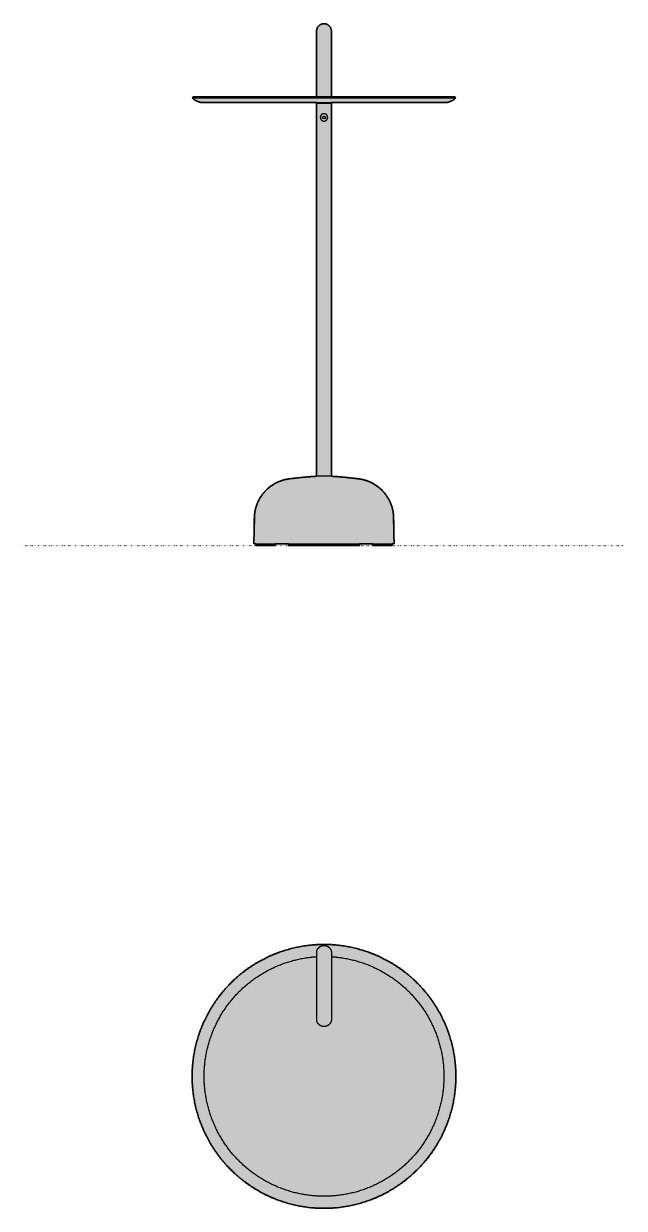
# Model space of a CAD drawing. Header units: millimetres. Extents: x 0 to 1796, y -898 to 707.
# Drawn here: x 0 to 814, y -898 to 707 of the extents above; entities that cross this region are included whole.
import ezdxf

# ---------------------------------------------------------------- set-up
doc = ezdxf.new("R2010")
doc.units = ezdxf.units.MM
doc.linetypes.add('Dots', pattern=[1, 0, -1])
doc.layers.add('Blocks', color=7, linetype='Continuous')
doc.layers.add('Blocks$Fill', color=7, linetype='Continuous', true_color=0xffffff)
for name, color, linetype, lineweight, true_color in [('Blocks$Inner', 7, 'Continuous', 25, 0x007f00), ('Blocks$Outline', 7, 'Continuous', 35, 0xff3f3f), ('Groud', 7, 'Dots', 25, 0x243775)]:
    doc.layers.add(name, color=color, linetype=linetype, lineweight=lineweight, true_color=true_color)

# ---------------------------------------------------------------- blocks, each defined once
blk = doc.blocks.new('Bowler Side Table Top')
at = {"layer": 'Blocks$Fill'}
blk.add_hatch(color=256, dxfattribs=at).paths.add_polyline_path([(282.1, 191), (286, 190.9), (289.9, 190.8), (293.8, 190.6), (297.6, 190.3), (301.5, 189.9), (305.4, 189.4), (309.2, 188.9), (313.1, 188.2), (316.9, 187.5), (320.8, 186.7), (324.6, 185.8), (328.3, 184.9), (332.1, 183.8), (335.8, 182.7), (339.5, 181.5), (343.2, 180.2), (346.9, 178.8), (350.5, 177.3), (354.1, 175.8), (357.6, 174.2), (361.1, 172.5), (364.6, 170.8), (368, 168.9), (371.4, 167), (374.8, 165), (378.1, 162.9), (381.4, 160.8), (384.6, 158.6), (387.8, 156.4), (390.9, 154), (394, 151.6), (397, 149.1), (399.9, 146.6), (402.8, 144), (405.7, 141.3), (408.5, 138.6), (411.2, 135.8), (413.9, 133), (416.5, 130.1), (419, 127.1), (421.5, 124.1), (423.9, 121), (426.2, 117.9), (428.5, 114.7), (430.7, 111.5), (432.8, 108.2), (434.9, 104.9), (436.9, 101.6), (438.8, 98.2), (440.6, 94.7), (442.4, 91.2), (444.1, 87.7), (445.7, 84.2), (447.2, 80.6), (448.7, 77), (450, 73.3), (451.3, 69.6), (452.6, 65.9), (453.7, 62.2), (454.7, 58.4), (455.7, 54.7), (456.6, 50.9), (457.4, 47.1), (458.1, 43.2), (458.8, 39.4), (459.3, 35.5), (459.8, 31.6), (460.2, 27.8), (460.5, 23.9), (460.7, 20), (460.8, 16.1), (460.8, 12.2), (460.8, 8.3), (460.7, 4.4), (460.5, 0.5), (460.2, -3.4), (459.8, -7.3), (459.3, -11.2), (458.8, -15), (458.1, -18.9), (457.4, -22.7), (456.6, -26.5), (455.7, -30.3), (454.7, -34.1), (453.7, -37.8), (452.6, -41.6), (451.3, -45.3), (450, -49), (448.7, -52.6), (447.2, -56.2), (445.7, -59.8), (444.1, -63.4), (442.4, -66.9), (440.6, -70.4), (438.8, -73.8), (436.9, -77.2), (434.9, -80.6), (432.8, -83.9), (430.7, -87.1), (428.5, -90.4), (426.2, -93.5), (423.9, -96.6), (421.5, -99.7), (419, -102.7), (416.5, -105.7), (413.9, -108.6), (411.2, -111.5), (408.5, -114.2), (405.7, -117), (402.8, -119.6), (399.9, -122.2), (397, -124.8), (394, -127.3), (390.9, -129.7), (387.8, -132), (384.6, -134.3), (381.4, -136.5), (378.1, -138.6), (374.8, -140.7), (371.4, -142.6), (368, -144.6), (364.6, -146.4), (361.1, -148.2), (357.6, -149.8), (354.1, -151.5), (350.5, -153), (346.9, -154.4), (343.2, -155.8), (339.5, -157.1), (335.8, -158.3), (332.1, -159.5), (328.3, -160.5), (324.6, -161.5), (320.8, -162.4), (316.9, -163.2), (313.1, -163.9), (309.2, -164.5), (305.4, -165.1), (301.5, -165.5), (297.6, -165.9), (293.8, -166.2), (289.9, -166.4), (286, -166.6), (282.1, -166.6), (278.1, -166.6), (274.2, -166.4), (270.4, -166.2), (266.5, -165.9), (262.6, -165.5), (258.7, -165.1), (254.9, -164.5), (251, -163.9), (247.2, -163.2), (243.4, -162.4), (239.6, -161.5), (235.8, -160.5), (232, -159.5), (228.3, -158.3), (224.6, -157.1), (220.9, -155.8), (217.3, -154.4), (213.6, -153), (210, -151.5), (206.5, -149.8), (203, -148.2), (199.5, -146.4), (196.1, -144.6), (192.7, -142.6), (189.3, -140.7), (186, -138.6), (182.7, -136.5), (179.5, -134.3), (176.3, -132), (173.2, -129.7), (170.2, -127.3), (167.1, -124.8), (164.2, -122.2), (161.3, -119.6), (158.4, -117), (155.6, -114.2), (152.9, -111.5), (150.2, -108.6), (147.6, -105.7), (145.1, -102.7), (142.6, -99.7), (140.2, -96.6), (137.9, -93.5), (135.6, -90.4), (133.4, -87.1), (131.3, -83.9), (129.2, -80.6), (127.2, -77.2), (125.3, -73.8), (123.5, -70.4), (121.7, -66.9), (120, -63.4), (118.4, -59.8), (116.9, -56.2), (115.4, -52.6), (114.1, -49), (112.8, -45.3), (111.6, -41.6), (110.4, -37.8), (109.4, -34.1), (108.4, -30.3), (107.5, -26.5), (106.7, -22.7), (106, -18.9), (105.4, -15), (104.8, -11.2), (104.3, -7.3), (104, -3.4), (103.7, 0.5), (103.4, 4.4), (103.3, 8.3), (103.3, 12.2), (103.3, 16.1), (103.4, 20), (103.7, 23.9), (104, 27.8), (104.3, 31.6), (104.8, 35.5), (105.4, 39.4), (106, 43.2), (106.7, 47.1), (107.5, 50.9), (108.4, 54.7), (109.4, 58.4), (110.4, 62.2), (111.6, 65.9), (112.8, 69.6), (114.1, 73.3), (115.4, 77), (116.9, 80.6), (118.4, 84.2), (120, 87.7), (121.7, 91.2), (123.5, 94.7), (125.3, 98.2), (127.2, 101.6), (129.2, 104.9), (131.3, 108.2), (133.4, 111.5), (135.6, 114.7), (137.9, 117.9), (140.2, 121), (142.6, 124.1), (145.1, 127.1), (147.6, 130.1), (150.2, 133), (152.9, 135.8), (155.6, 138.6), (158.4, 141.3), (161.3, 144), (164.2, 146.6), (167.1, 149.1), (170.2, 151.6), (173.2, 154), (176.3, 156.4), (179.5, 158.6), (182.7, 160.8), (186, 162.9), (189.3, 165), (192.7, 167), (196.1, 168.9), (199.5, 170.8), (203, 172.5), (206.5, 174.2), (210, 175.8), (213.6, 177.3), (217.3, 178.8), (220.9, 180.2), (224.6, 181.5), (228.3, 182.7), (232, 183.8), (235.8, 184.9), (239.6, 185.8), (243.4, 186.7), (247.2, 187.5), (251, 188.2), (254.9, 188.9), (258.7, 189.4), (262.6, 189.9), (266.5, 190.3), (270.4, 190.6), (274.2, 190.8), (278.1, 190.9)], flags=0)
at = {"layer": 'Blocks$Inner'}
for points in [[(272.1, 89.7), (272.1, 102.9), (272.1, 134.7), (272.1, 166.5), (272.1, 176.5), (272.1, 179.7)], [(292.1, 179.7), (292.1, 179.7), (292.1, 166.5), (292.1, 134.7), (292.1, 89.7)]]:
    blk.add_lwpolyline(points, dxfattribs=at)
for points in [[(282.1, -166.6), (266.4, -166.6), (235.6, -161.2), (206.2, -150.5), (179.1, -134.8), (155.1, -114.7), (135.1, -90.8), (119.4, -63.7), (108.7, -34.3), (103.3, -3.5), (103.3, 27.8), (108.7, 58.6), (119.4, 88), (135.1, 115.1), (155.1, 139.1), (179.1, 159.2), (206.2, 174.8), (235.6, 185.5), (266.4, 191), (282.1, 191)], [(272.1, 179.7), (272.1, 180.6), (272.4, 182.3), (273, 183.9), (273.8, 185.4), (275, 186.8), (276.3, 187.9), (277.8, 188.8), (279.5, 189.4), (281.2, 189.7), (282.9, 189.7), (284.7, 189.4), (286.3, 188.8), (287.8, 187.9), (289.2, 186.8), (290.3, 185.4), (291.2, 183.9), (291.8, 182.3), (292.1, 180.6), (292.1, 179.7)], [(282.1, 191), (297.7, 191), (328.5, 185.5), (357.9, 174.8), (385, 159.2), (409, 139.1), (429.1, 115.1), (444.7, 88), (455.4, 58.6), (460.8, 27.8), (460.8, -3.5), (455.4, -34.3), (444.7, -63.7), (429.1, -90.8), (409, -114.7), (385, -134.8), (357.9, -150.5), (328.5, -161.2), (297.7, -166.6), (282.1, -166.6)], [(282.1, -150.3), (268.1, -150.3), (240.7, -145.6), (214.4, -136.2), (190.1, -122.5), (168.5, -104.9), (150.2, -83.9), (135.8, -60), (125.7, -34.1), (120.1, -6.8), (119.2, 21.1), (123.1, 48.7), (131.7, 75.2), (144.6, 99.9), (161.5, 122.1), (182, 141), (205.4, 156.1), (231, 167.1), (258.1, 173.5), (272.1, 174.4)], [(292.1, 174.4), (306, 173.5), (333.1, 167.1), (358.7, 156.1), (382.1, 141), (402.6, 122.1), (419.5, 99.9), (432.5, 75.2), (441, 48.7), (444.9, 21.1), (444, -6.8), (438.4, -34.1), (428.3, -60), (413.9, -83.9), (395.6, -104.9), (374, -122.5), (349.7, -136.2), (323.5, -145.6), (296, -150.3), (282.1, -150.3)], [(292.1, 89.7), (292.1, 88.8), (291.8, 87.1), (291.2, 85.4), (290.3, 83.9), (289.2, 82.6), (287.8, 81.5), (286.3, 80.6), (284.7, 80), (282.9, 79.7), (281.2, 79.7), (279.5, 80), (277.8, 80.6), (276.3, 81.5), (275, 82.6), (273.8, 83.9), (273, 85.4), (272.4, 87.1), (272.1, 88.8), (272.1, 89.7)]]:
    blk.add_open_spline(points, degree=2, dxfattribs=at)
at = {"layer": 'Blocks$Outline'}
for points in [[(282.1, -166.6), (266.4, -166.6), (235.6, -161.2), (206.2, -150.5), (179.1, -134.8), (155.1, -114.7), (135.1, -90.8), (119.4, -63.7), (108.7, -34.3), (103.3, -3.5), (103.3, 27.8), (108.7, 58.6), (119.4, 88), (135.1, 115.1), (155.1, 139.1), (179.1, 159.2), (206.2, 174.8), (235.6, 185.5), (266.4, 191), (282.1, 191)], [(282.1, 191), (297.7, 191), (328.5, 185.5), (357.9, 174.8), (385, 159.2), (409, 139.1), (429.1, 115.1), (444.7, 88), (455.4, 58.6), (460.8, 27.8), (460.8, -3.5), (455.4, -34.3), (444.7, -63.7), (429.1, -90.8), (409, -114.7), (385, -134.8), (357.9, -150.5), (328.5, -161.2), (297.7, -166.6), (282.1, -166.6)]]:
    blk.add_open_spline(points, degree=2, dxfattribs=at)
blk = doc.blocks.new('Bowler Side Table Front')
at = {"layer": 'Blocks$Fill'}
blk.add_hatch(color=256, dxfattribs=at).paths.add_polyline_path([(499, 2), (499, 0), (485.5, 0), (472.7, 0), (472.7, 2), (455.1, 2), (455.1, 0), (407, 0), (359, 0), (359, 2), (341.4, 2), (341.4, 0), (328.6, 0), (315, 0), (315, 2), (313, 2), (313, 2), (313, 2), (313, 2), (312.9, 2), (312.9, 2), (312.9, 2), (312.9, 2), (312.8, 2), (312.8, 2), (312.8, 2), (312.8, 2), (312.7, 2), (312.7, 2.1), (312.7, 2.1), (312.7, 2.1), (312.7, 2.1), (312.6, 2.1), (312.6, 2.1), (312.6, 2.1), (312.6, 2.1), (312.5, 2.1), (312.5, 2.1), (312.5, 2.2), (312.5, 2.2), (312.5, 2.2), (312.4, 2.2), (312.4, 2.2), (312.4, 2.2), (312.4, 2.2), (312.4, 2.3), (312.3, 2.3), (312.3, 2.3), (312.3, 2.3), (312.3, 2.3), (312.3, 2.4), (312.3, 2.4), (312.2, 2.4), (312.2, 2.4), (312.2, 2.4), (312.2, 2.5), (312.2, 2.5), (312.2, 2.5), (312.2, 2.5), (312.2, 2.5), (312.1, 2.6), (312.1, 2.6), (312.1, 2.6), (312.1, 2.6), (312.1, 2.7), (312.1, 2.7), (312.1, 2.7), (312.1, 2.7), (312.1, 2.7), (312.1, 2.8), (312.1, 2.8), (312.1, 2.8), (312.1, 2.8), (312, 2.9), (312, 2.9), (312, 2.9), (312, 2.9), (312, 3), (312, 3), (312, 3), (312.6, 37.5), (312.7, 38.5), (312.7, 39.6), (312.8, 40.6), (312.9, 41.7), (313, 42.8), (313.1, 43.8), (313.3, 44.9), (313.5, 45.9), (313.6, 46.9), (313.9, 48), (314.1, 49), (314.4, 50), (314.6, 51.1), (314.9, 52.1), (315.2, 53.1), (315.6, 54.1), (315.9, 55.1), (316.3, 56.1), (316.7, 57.1), (317.1, 58), (317.5, 59), (318, 60), (318.5, 60.9), (318.9, 61.9), (319.4, 62.8), (320, 63.7), (320.5, 64.6), (321.1, 65.5), (321.6, 66.4), (322.2, 67.3), (322.9, 68.1), (323.5, 69), (324.1, 69.8), (324.8, 70.7), (325.5, 71.5), (326.2, 72.3), (326.9, 73.1), (327.6, 73.8), (328.3, 74.6), (329.1, 75.3), (329.9, 76.1), (330.6, 76.8), (331.4, 77.5), (332.2, 78.2), (333.1, 78.8), (333.9, 79.5), (334.7, 80.1), (335.6, 80.7), (336.5, 81.3), (337.4, 81.9), (338.3, 82.5), (339.2, 83), (340.1, 83.6), (341, 84.1), (341.9, 84.6), (342.9, 85), (343.8, 85.5), (344.8, 85.9), (345.8, 86.3), (346.8, 86.7), (347.8, 87.1), (348.8, 87.5), (349.8, 87.8), (350.8, 88.2), (351.8, 88.5), (352.8, 88.7), (353.8, 89), (354.9, 89.2), (355.9, 89.5), (356.9, 89.7), (358, 89.8), (359.1, 90), (369.6, 91.3), (382.1, 92.6), (395.1, 93.6), (397, 93.7), (397, 600), (242.5, 600), (242, 600.1), (241.4, 600.1), (240.9, 600.2), (240.3, 600.2), (239.8, 600.3), (239.2, 600.5), (238.6, 600.6), (238.1, 600.7), (237.5, 600.9), (236.9, 601.1), (236.4, 601.3), (235.8, 601.5), (235.3, 601.8), (234.7, 602), (234.2, 602.3), (233.7, 602.6), (233.2, 602.8), (232.7, 603.1), (232.2, 603.5), (231.7, 603.8), (231.2, 604.1), (230.8, 604.4), (229.9, 605.1), (228.2, 606.5), (229.5, 608), (397, 608), (397, 697), (397, 697.2), (397, 697.4), (397, 697.7), (397.1, 697.9), (397.1, 698.1), (397.1, 698.3), (397.1, 698.5), (397.2, 698.7), (397.2, 699), (397.3, 699.2), (397.3, 699.4), (397.4, 699.6), (397.4, 699.8), (397.5, 700), (397.6, 700.2), (397.6, 700.4), (397.7, 700.6), (397.8, 700.8), (397.9, 701), (398, 701.2), (398.1, 701.4), (398.2, 701.6), (398.3, 701.8), (398.4, 702), (398.5, 702.2), (398.6, 702.4), (398.7, 702.6), (398.8, 702.7), (399, 702.9), (399.1, 703.1), (399.2, 703.3), (399.4, 703.4), (399.5, 703.6), (399.6, 703.8), (399.8, 703.9), (400, 704.1), (400.1, 704.2), (400.3, 704.4), (400.4, 704.5), (400.6, 704.7), (400.8, 704.8), (400.9, 704.9), (401.1, 705.1), (401.3, 705.2), (401.5, 705.3), (401.6, 705.4), (401.8, 705.5), (402, 705.7), (402.2, 705.8), (402.4, 705.9), (402.6, 706), (402.8, 706.1), (403, 706.2), (403.2, 706.2), (403.4, 706.3), (403.6, 706.4), (403.8, 706.5), (404, 706.5), (404.2, 706.6), (404.4, 706.7), (404.6, 706.7), (404.9, 706.8), (405.1, 706.8), (405.3, 706.8), (405.5, 706.9), (405.7, 706.9), (405.9, 706.9), (406.1, 707), (406.4, 707), (406.6, 707), (406.8, 707), (407, 707), (407.2, 707), (407.5, 707), (407.7, 707), (407.9, 707), (408.1, 706.9), (408.3, 706.9), (408.5, 706.9), (408.8, 706.8), (409, 706.8), (409.2, 706.8), (409.4, 706.7), (409.6, 706.7), (409.8, 706.6), (410, 706.5), (410.2, 706.5), (410.4, 706.4), (410.6, 706.3), (410.8, 706.2), (411, 706.2), (411.2, 706.1), (411.4, 706), (411.6, 705.9), (411.8, 705.8), (412, 705.7), (412.2, 705.5), (412.4, 705.4), (412.6, 705.3), (412.8, 705.2), (412.9, 705.1), (413.1, 704.9), (413.3, 704.8), (413.4, 704.7), (413.6, 704.5), (413.8, 704.4), (413.9, 704.2), (414.1, 704.1), (414.2, 703.9), (414.4, 703.8), (414.5, 703.6), (414.7, 703.4), (414.8, 703.3), (415, 703.1), (415.1, 702.9), (415.2, 702.7), (415.3, 702.6), (415.5, 702.4), (415.6, 702.2), (415.7, 702), (415.8, 701.8), (415.9, 701.6), (416, 701.4), (416.1, 701.2), (416.2, 701), (416.3, 700.8), (416.3, 700.6), (416.4, 700.4), (416.5, 700.2), (416.6, 700), (416.6, 699.8), (416.7, 699.6), (416.7, 699.4), (416.8, 699.2), (416.8, 699), (416.9, 698.7), (416.9, 698.5), (416.9, 698.3), (417, 698.1), (417, 697.9), (417, 697.7), (417, 697.4), (417, 697.2), (417, 697), (417, 652), (417, 608), (584.5, 608), (585.8, 606.5), (583.7, 604.8), (583.3, 604.4), (582.8, 604.1), (582.4, 603.8), (581.9, 603.5), (581.4, 603.1), (580.9, 602.8), (580.4, 602.6), (579.8, 602.3), (579.3, 602), (578.8, 601.8), (578.2, 601.5), (577.7, 601.3), (577.1, 601.1), (576.5, 600.9), (576, 600.7), (575.4, 600.6), (574.8, 600.5), (574.3, 600.3), (573.7, 600.2), (573.2, 600.2), (572.6, 600.1), (572.1, 600.1), (571.5, 600), (570.6, 600), (417, 600), (417, 93.7), (434.1, 92.4), (445.5, 91.2), (455, 90), (455, 90), (456.1, 89.8), (457.1, 89.7), (458.2, 89.5), (459.2, 89.2), (460.2, 89), (461.2, 88.7), (462.3, 88.5), (463.3, 88.2), (464.3, 87.8), (465.3, 87.5), (466.3, 87.1), (467.3, 86.7), (468.3, 86.3), (469.2, 85.9), (470.2, 85.5), (471.2, 85), (472.1, 84.6), (473, 84.1), (474, 83.6), (474.9, 83), (475.8, 82.5), (476.7, 81.9), (477.6, 81.3), (478.4, 80.7), (479.3, 80.1), (480.1, 79.5), (481, 78.8), (481.8, 78.2), (482.6, 77.5), (483.4, 76.8), (484.2, 76.1), (485, 75.3), (485.7, 74.6), (486.5, 73.8), (487.2, 73.1), (487.9, 72.3), (488.6, 71.5), (489.3, 70.7), (489.9, 69.8), (490.6, 69), (491.2, 68.1), (491.8, 67.3), (492.4, 66.4), (493, 65.5), (493.5, 64.6), (494.1, 63.7), (494.6, 62.8), (495.1, 61.9), (495.6, 60.9), (496.1, 60), (496.5, 59), (496.9, 58), (497.4, 57.1), (497.7, 56.1), (498.1, 55.1), (498.5, 54.1), (498.8, 53.1), (499.1, 52.1), (499.4, 51.1), (499.7, 50), (499.9, 49), (500.2, 48), (500.4, 46.9), (500.6, 45.9), (500.8, 44.9), (500.9, 43.8), (501, 42.8), (501.2, 41.7), (501.3, 40.6), (501.3, 39.6), (501.4, 38.5), (501.4, 37.5), (502, 3), (502, 3), (502, 3), (502, 2.9), (502, 2.9), (502, 2.9), (502, 2.9), (502, 2.8), (502, 2.8), (502, 2.8), (502, 2.8), (502, 2.7), (502, 2.7), (502, 2.7), (502, 2.7), (501.9, 2.7), (501.9, 2.6), (501.9, 2.6), (501.9, 2.6), (501.9, 2.6), (501.9, 2.5), (501.9, 2.5), (501.9, 2.5), (501.9, 2.5), (501.8, 2.5), (501.8, 2.4), (501.8, 2.4), (501.8, 2.4), (501.8, 2.4), (501.8, 2.4), (501.8, 2.3), (501.7, 2.3), (501.7, 2.3), (501.7, 2.3), (501.7, 2.3), (501.7, 2.2), (501.6, 2.2), (501.6, 2.2), (501.6, 2.2), (501.6, 2.2), (501.6, 2.2), (501.5, 2.2), (501.5, 2.1), (501.5, 2.1), (501.5, 2.1), (501.5, 2.1), (501.4, 2.1), (501.4, 2.1), (501.4, 2.1), (501.4, 2.1), (501.3, 2.1), (501.3, 2.1), (501.3, 2), (501.3, 2), (501.2, 2), (501.2, 2), (501.2, 2), (501.2, 2), (501.2, 2), (501.1, 2), (501.1, 2), (501.1, 2), (501.1, 2), (501, 2), (501, 2)], flags=0)
at = {"layer": 'Blocks$Inner'}
for p, q in [((397, 600), (397, 599)), ((397, 599), (397, 93.7)), ((417, 600), (417, 599)), ((417, 599), (417, 93.7))]:
    blk.add_line(p, q, dxfattribs=at)
for points in [[(397, 608), (397, 652), (397, 697)], [(417, 697), (417, 652), (417, 608)], [(228.2, 606.5), (229.9, 605.1), (230.8, 604.4), (231.2, 604.1), (231.7, 603.8), (232.2, 603.5), (232.7, 603.1), (233.2, 602.8), (233.7, 602.6), (234.2, 602.3), (234.7, 602), (235.3, 601.8), (235.8, 601.5), (236.4, 601.3), (236.9, 601.1), (237.5, 600.9), (238.1, 600.7), (238.6, 600.6), (239.2, 600.5), (239.8, 600.3), (240.3, 600.2), (240.9, 600.2), (241.4, 600.1), (242, 600.1), (242.5, 600), (243.5, 600), (243.6, 600), (276.2, 600), (407, 600), (537.8, 600), (570.5, 600), (570.6, 600), (571.5, 600), (572.1, 600.1), (572.6, 600.1), (573.2, 600.2), (573.7, 600.2), (574.3, 600.3), (574.8, 600.5), (575.4, 600.6), (576, 600.7), (576.5, 600.9), (577.1, 601.1), (577.7, 601.3), (578.2, 601.5), (578.8, 601.8), (579.3, 602), (579.8, 602.3), (580.4, 602.6), (580.9, 602.8), (581.4, 603.1), (581.9, 603.5), (582.4, 603.8), (582.8, 604.1), (583.3, 604.4), (583.7, 604.8), (584.2, 605.1), (585.8, 606.5)], [(417, 599), (407, 599), (397, 599)], [(455, 90), (455, 90), (445.5, 91.2), (434.1, 92.4), (422.1, 93.4), (416.3, 93.7), (410.8, 93.9), (407, 94), (401.3, 93.9), (395.1, 93.6), (382.1, 92.6), (369.6, 91.3), (359.1, 90), (359, 90)], [(312.6, 37.5), (312, 3), (312, 3), (312, 3), (312, 2.9), (312, 2.9), (312, 2.9), (312, 2.9), (312.1, 2.8), (312.1, 2.8), (312.1, 2.8), (312.1, 2.8), (312.1, 2.7), (312.1, 2.7), (312.1, 2.7), (312.1, 2.7), (312.1, 2.7), (312.1, 2.6), (312.1, 2.6), (312.1, 2.6), (312.1, 2.6), (312.2, 2.5), (312.2, 2.5), (312.2, 2.5), (312.2, 2.5), (312.2, 2.5), (312.2, 2.4), (312.2, 2.4), (312.2, 2.4), (312.3, 2.4), (312.3, 2.4), (312.3, 2.3), (312.3, 2.3), (312.3, 2.3), (312.3, 2.3), (312.4, 2.3), (312.4, 2.2), (312.4, 2.2), (312.4, 2.2), (312.4, 2.2), (312.5, 2.2), (312.5, 2.2), (312.5, 2.2), (312.5, 2.1), (312.5, 2.1), (312.6, 2.1), (312.6, 2.1), (312.6, 2.1), (312.6, 2.1), (312.7, 2.1), (312.7, 2.1), (312.7, 2.1), (312.7, 2.1), (312.7, 2), (312.8, 2), (312.8, 2), (312.8, 2), (312.8, 2), (312.9, 2), (312.9, 2), (312.9, 2), (312.9, 2), (313, 2), (313, 2), (313, 2), (313, 2), (407, 2), (501, 2), (501, 2), (501.1, 2), (501.1, 2), (501.1, 2), (501.1, 2), (501.2, 2), (501.2, 2), (501.2, 2), (501.2, 2), (501.2, 2), (501.3, 2), (501.3, 2), (501.3, 2.1), (501.3, 2.1), (501.4, 2.1), (501.4, 2.1), (501.4, 2.1), (501.4, 2.1), (501.5, 2.1), (501.5, 2.1), (501.5, 2.1), (501.5, 2.1), (501.5, 2.2), (501.6, 2.2), (501.6, 2.2), (501.6, 2.2), (501.6, 2.2), (501.6, 2.2), (501.7, 2.2), (501.7, 2.3), (501.7, 2.3), (501.7, 2.3), (501.7, 2.3), (501.8, 2.3), (501.8, 2.4), (501.8, 2.4), (501.8, 2.4), (501.8, 2.4), (501.8, 2.4), (501.8, 2.5), (501.9, 2.5), (501.9, 2.5), (501.9, 2.5), (501.9, 2.5), (501.9, 2.6), (501.9, 2.6), (501.9, 2.6), (501.9, 2.6), (501.9, 2.7), (502, 2.7), (502, 2.7), (502, 2.7), (502, 2.7), (502, 2.8), (502, 2.8), (502, 2.8), (502, 2.8), (502, 2.9), (502, 2.9), (502, 2.9), (502, 2.9), (502, 3), (502, 3), (502, 3), (501.4, 37.5)], [(341.4, 2), (341.4, 0), (328.6, 0), (315, 0), (315, 2)], [(359, 2), (359, 0), (407, 0), (455.1, 0), (455.1, 2)], [(472.7, 2), (472.7, 0), (485.5, 0), (499, 0), (499, 2)]]:
    blk.add_lwpolyline(points, dxfattribs=at)
for points in [[(228.2, 606.5), (407, 606.5), (585.8, 606.5), (584.5, 608), (407, 608), (229.5, 608)], [(406, 581.7), (407, 581.7), (408, 581.7), (409, 580), (408, 578.3), (407, 578.3), (406, 578.3), (405, 580)]]:
    blk.add_lwpolyline(points, close=True, dxfattribs=at)
for points in [[(397, 697), (397, 697.9), (397.3, 699.6), (397.9, 701.2), (398.8, 702.8), (399.9, 704.1), (401.3, 705.2), (402.8, 706.1), (404.4, 706.7), (406.1, 707), (407.9, 707), (409.6, 706.7), (411.3, 706.1), (412.8, 705.2), (414.1, 704.1), (415.2, 702.8), (416.1, 701.2), (416.7, 699.6), (417, 697.9), (417, 697)], [(407, 585), (407.8, 585), (409.3, 584.5), (410.6, 583.6), (411.5, 582.3), (412, 580.8), (412, 579.2), (411.5, 577.7), (410.6, 576.4), (409.3, 575.5), (407.8, 575), (406.2, 575), (404.7, 575.5), (403.4, 576.4), (402.5, 577.7), (402, 579.2), (402, 580.8), (402.5, 582.3), (403.4, 583.6), (404.7, 584.5), (406.2, 585), (407, 585)], [(359, 90), (356.9, 89.7), (352.8, 88.8), (348.7, 87.5), (344.8, 86), (341, 84.1), (337.3, 81.9), (333.9, 79.5), (330.6, 76.8), (327.6, 73.9), (324.8, 70.7), (322.2, 67.3), (319.9, 63.7), (317.9, 60), (316.3, 56.1), (314.9, 52.1), (313.8, 48), (313.1, 43.8), (312.7, 39.6), (312.6, 37.5)], [(501.4, 37.5), (501.4, 39.6), (501, 43.8), (500.2, 48), (499.2, 52.1), (497.8, 56.1), (496.1, 60), (494.1, 63.7), (491.8, 67.3), (489.3, 70.7), (486.5, 73.9), (483.4, 76.8), (480.2, 79.5), (476.7, 81.9), (473.1, 84.1), (469.2, 86), (465.3, 87.5), (461.3, 88.8), (457.1, 89.7), (455, 90)]]:
    blk.add_open_spline(points, degree=2, dxfattribs=at)
at = {"layer": 'Blocks$Outline'}
for points in [[(228.2, 606.5), (229.5, 608), (397, 608)], [(397, 600), (276.2, 600), (243.6, 600), (243.5, 600), (242.5, 600), (242, 600.1), (241.4, 600.1), (240.9, 600.2), (240.3, 600.2), (239.8, 600.3), (239.2, 600.5), (238.6, 600.6), (238.1, 600.7), (237.5, 600.9), (236.9, 601.1), (236.4, 601.3), (235.8, 601.5), (235.3, 601.8), (234.7, 602), (234.2, 602.3), (233.7, 602.6), (233.2, 602.8), (232.7, 603.1), (232.2, 603.5), (231.7, 603.8), (231.2, 604.1), (230.8, 604.4), (229.9, 605.1), (228.2, 606.5)], [(397, 93.7), (397, 599), (397, 600)], [(417, 608), (584.5, 608), (585.8, 606.5)], [(585.8, 606.5), (584.2, 605.1), (583.7, 604.8), (583.3, 604.4), (582.8, 604.1), (582.4, 603.8), (581.9, 603.5), (581.4, 603.1), (580.9, 602.8), (580.4, 602.6), (579.8, 602.3), (579.3, 602), (578.8, 601.8), (578.2, 601.5), (577.7, 601.3), (577.1, 601.1), (576.5, 600.9), (576, 600.7), (575.4, 600.6), (574.8, 600.5), (574.3, 600.3), (573.7, 600.2), (573.2, 600.2), (572.6, 600.1), (572.1, 600.1), (571.5, 600), (570.6, 600), (570.5, 600), (537.8, 600), (417, 600)], [(417, 600), (417, 599), (417, 93.7)], [(341.4, 2), (341.4, 0), (328.6, 0), (315, 0), (315, 2)], [(455.1, 2), (455.1, 0), (407, 0), (359, 0), (359, 2)], [(499, 2), (499, 0), (485.5, 0), (472.7, 0), (472.7, 2)]]:
    blk.add_lwpolyline(points, dxfattribs=at)
for points, knots in [([(397, 608), (397, 630), (397, 652), (397, 674.5), (397, 697), (397, 697.9), (397.3, 699.6), (397.9, 701.2), (398.8, 702.8), (399.9, 704.1), (401.3, 705.2), (402.8, 706.1), (404.4, 706.7), (406.1, 707), (407.9, 707), (409.6, 706.7), (411.3, 706.1), (412.8, 705.2), (414.1, 704.1), (415.2, 702.8), (416.1, 701.2), (416.7, 699.6), (417, 697.9), (417, 697), (417, 674.5), (417, 652), (417, 630), (417, 608)], [0, 0, 0, 1, 1, 2, 2, 3, 4, 5, 6, 7, 8, 9, 10, 11, 12, 13, 14, 15, 16, 17, 18, 19, 20, 20, 21, 21, 22, 22, 22]), ([(315, 2), (314, 2), (313, 2), (313, 2), (313, 2), (313, 2), (313, 2), (313, 2), (313, 2), (313, 2), (312.9, 2), (312.9, 2), (312.9, 2), (312.9, 2), (312.9, 2), (312.9, 2), (312.9, 2), (312.9, 2), (312.8, 2), (312.8, 2), (312.8, 2), (312.8, 2), (312.8, 2), (312.8, 2), (312.8, 2), (312.8, 2), (312.7, 2), (312.7, 2), (312.7, 2.1), (312.7, 2.1), (312.7, 2.1), (312.7, 2.1), (312.7, 2.1), (312.7, 2.1), (312.7, 2.1), (312.6, 2.1), (312.6, 2.1), (312.6, 2.1), (312.6, 2.1), (312.6, 2.1), (312.6, 2.1), (312.6, 2.1), (312.6, 2.1), (312.6, 2.1), (312.5, 2.1), (312.5, 2.1), (312.5, 2.1), (312.5, 2.2), (312.5, 2.2), (312.5, 2.2), (312.5, 2.2), (312.5, 2.2), (312.5, 2.2), (312.4, 2.2), (312.4, 2.2), (312.4, 2.2), (312.4, 2.2), (312.4, 2.2), (312.4, 2.2), (312.4, 2.2), (312.4, 2.2), (312.4, 2.3), (312.4, 2.3), (312.4, 2.3), (312.3, 2.3), (312.3, 2.3), (312.3, 2.3), (312.3, 2.3), (312.3, 2.3), (312.3, 2.3), (312.3, 2.3), (312.3, 2.3), (312.3, 2.4), (312.3, 2.4), (312.3, 2.4), (312.3, 2.4), (312.2, 2.4), (312.2, 2.4), (312.2, 2.4), (312.2, 2.4), (312.2, 2.4), (312.2, 2.4), (312.2, 2.5), (312.2, 2.5), (312.2, 2.5), (312.2, 2.5), (312.2, 2.5), (312.2, 2.5), (312.2, 2.5), (312.2, 2.5), (312.2, 2.5), (312.1, 2.5), (312.1, 2.6), (312.1, 2.6), (312.1, 2.6), (312.1, 2.6), (312.1, 2.6), (312.1, 2.6), (312.1, 2.6), (312.1, 2.6), (312.1, 2.7), (312.1, 2.7), (312.1, 2.7), (312.1, 2.7), (312.1, 2.7), (312.1, 2.7), (312.1, 2.7), (312.1, 2.7), (312.1, 2.7), (312.1, 2.8), (312.1, 2.8), (312.1, 2.8), (312.1, 2.8), (312.1, 2.8), (312.1, 2.8), (312.1, 2.8), (312.1, 2.8), (312, 2.9), (312, 2.9), (312, 2.9), (312, 2.9), (312, 2.9), (312, 2.9), (312, 2.9), (312, 2.9), (312, 3), (312, 3), (312, 3), (312, 3), (312, 3), (312, 3), (312.3, 20.2), (312.6, 37.5), (312.7, 39.6), (313.1, 43.8), (313.8, 48), (314.9, 52.1), (316.3, 56.1), (317.9, 60), (319.9, 63.7), (322.2, 67.3), (324.8, 70.7), (327.6, 73.9), (330.6, 76.8), (333.9, 79.5), (337.3, 81.9), (341, 84.1), (344.8, 86), (348.7, 87.5), (352.8, 88.8), (356.9, 89.7), (359, 90), (359, 90), (359.1, 90), (364.3, 90.7), (369.6, 91.3), (375.8, 92), (382.1, 92.6), (388.6, 93.1), (395.1, 93.6), (396.1, 93.6), (397, 93.7)], [-114.021098, -114.021098, -114.021098, -114, -114, -113, -113, -112, -112, -111, -111, -110, -110, -109, -109, -108, -108, -107, -107, -106, -106, -105, -105, -104, -104, -103, -103, -102, -102, -101, -101, -100, -100, -99, -99, -98, -98, -97, -97, -96, -96, -95, -95, -94, -94, -93, -93, -92, -92, -91, -91, -90, -90, -89, -89, -88, -88, -87, -87, -86, -86, -85, -85, -84, -84, -83, -83, -82, -82, -81, -81, -80, -80, -79, -79, -78, -78, -77, -77, -76, -76, -75, -75, -74, -74, -73, -73, -72, -72, -71, -71, -70, -70, -69, -69, -68, -68, -67, -67, -66, -66, -65, -65, -64, -64, -63, -63, -62, -62, -61, -61, -60, -60, -59, -59, -58, -58, -57, -57, -56, -56, -55, -55, -54, -54, -53, -53, -52, -52, -51, -51, -50, -50, -49, -49, -48, -47, -46, -45, -44, -43, -42, -41, -40, -39, -38, -37, -36, -35, -34, -33, -32, -31, -31, -30, -30, -29, -29, -28, -28, -27, -27, -26.696504, -26.696504, -26.696504]), ([(417, 93.7), (419.6, 93.5), (422.1, 93.4), (428.1, 92.9), (434.1, 92.4), (439.8, 91.8), (445.5, 91.2), (450.2, 90.6), (455, 90), (455, 90), (455, 90)], [-22.872979, -22.872979, -22.872979, -22, -22, -21, -21, -20, -20, -19, -19, -18, -18, -18]), ([(455, 90), (457.1, 89.7), (461.3, 88.8), (465.3, 87.5), (469.2, 86), (473.1, 84.1), (476.7, 81.9), (480.2, 79.5), (483.4, 76.8), (486.5, 73.9), (489.3, 70.7), (491.8, 67.3), (494.1, 63.7), (496.1, 60), (497.8, 56.1), (499.2, 52.1), (500.2, 48), (501, 43.8), (501.4, 39.6), (501.4, 37.5), (501.7, 20.2), (502, 3), (502, 3), (502, 3), (502, 3), (502, 3), (502, 3), (502, 2.9), (502, 2.9), (502, 2.9), (502, 2.9), (502, 2.9), (502, 2.9), (502, 2.9), (502, 2.9), (502, 2.8), (502, 2.8), (502, 2.8), (502, 2.8), (502, 2.8), (502, 2.8), (502, 2.8), (502, 2.8), (502, 2.7), (502, 2.7), (502, 2.7), (502, 2.7), (502, 2.7), (502, 2.7), (502, 2.7), (501.9, 2.7), (501.9, 2.7), (501.9, 2.6), (501.9, 2.6), (501.9, 2.6), (501.9, 2.6), (501.9, 2.6), (501.9, 2.6), (501.9, 2.6), (501.9, 2.6), (501.9, 2.5), (501.9, 2.5), (501.9, 2.5), (501.9, 2.5), (501.9, 2.5), (501.9, 2.5), (501.9, 2.5), (501.9, 2.5), (501.8, 2.5), (501.8, 2.5), (501.8, 2.4), (501.8, 2.4), (501.8, 2.4), (501.8, 2.4), (501.8, 2.4), (501.8, 2.4), (501.8, 2.4), (501.8, 2.4), (501.8, 2.4), (501.8, 2.4), (501.8, 2.3), (501.8, 2.3), (501.7, 2.3), (501.7, 2.3), (501.7, 2.3), (501.7, 2.3), (501.7, 2.3), (501.7, 2.3), (501.7, 2.3), (501.7, 2.3), (501.7, 2.3), (501.7, 2.2), (501.7, 2.2), (501.6, 2.2), (501.6, 2.2), (501.6, 2.2), (501.6, 2.2), (501.6, 2.2), (501.6, 2.2), (501.6, 2.2), (501.6, 2.2), (501.6, 2.2), (501.6, 2.2), (501.5, 2.2), (501.5, 2.2), (501.5, 2.1), (501.5, 2.1), (501.5, 2.1), (501.5, 2.1), (501.5, 2.1), (501.5, 2.1), (501.5, 2.1), (501.4, 2.1), (501.4, 2.1), (501.4, 2.1), (501.4, 2.1), (501.4, 2.1), (501.4, 2.1), (501.4, 2.1), (501.4, 2.1), (501.4, 2.1), (501.3, 2.1), (501.3, 2.1), (501.3, 2.1), (501.3, 2), (501.3, 2), (501.3, 2), (501.3, 2), (501.3, 2), (501.2, 2), (501.2, 2), (501.2, 2), (501.2, 2), (501.2, 2), (501.2, 2), (501.2, 2), (501.2, 2), (501.2, 2), (501.1, 2), (501.1, 2), (501.1, 2), (501.1, 2), (501.1, 2), (501.1, 2), (501.1, 2), (501.1, 2), (501, 2), (501, 2), (501, 2), (501, 2), (500, 2), (499, 2)], [-199, -199, -199, -198, -197, -196, -195, -194, -193, -192, -191, -190, -189, -188, -187, -186, -185, -184, -183, -182, -181, -181, -180, -180, -179, -179, -178, -178, -177, -177, -176, -176, -175, -175, -174, -174, -173, -173, -172, -172, -171, -171, -170, -170, -169, -169, -168, -168, -167, -167, -166, -166, -165, -165, -164, -164, -163, -163, -162, -162, -161, -161, -160, -160, -159, -159, -158, -158, -157, -157, -156, -156, -155, -155, -154, -154, -153, -153, -152, -152, -151, -151, -150, -150, -149, -149, -148, -148, -147, -147, -146, -146, -145, -145, -144, -144, -143, -143, -142, -142, -141, -141, -140, -140, -139, -139, -138, -138, -137, -137, -136, -136, -135, -135, -134, -134, -133, -133, -132, -132, -131, -131, -130, -130, -129, -129, -128, -128, -127, -127, -126, -126, -125, -125, -124, -124, -123, -123, -122, -122, -121, -121, -120, -120, -119, -119, -118, -118, -117, -117, -116, -116, -115.978902, -115.978902, -115.978902])]:
    blk.add_open_spline(points, degree=2, knots=knots, dxfattribs=at)
for points in [[(359, 2), (350.2, 2), (341.4, 2)], [(472.7, 2), (463.9, 2), (455.1, 2)]]:
    blk.add_open_spline(points, degree=2, dxfattribs=at)

msp = doc.modelspace()

# ---------------------------------------------------------------- linework, layer by layer
at = {"layer": 'Groud'}
msp.add_lwpolyline([(0, 0), (814, 0)], dxfattribs=at)

# ---------------------------------------------------------------- block references
at = {"layer": 'Blocks'}
for name, p in [('Bowler Side Table Front', (0, 0)), ('Bowler Side Table Top', (125, -731.8))]:
    msp.add_blockref(name, p, dxfattribs=at)

doc.saveas('drawing.dxf')
